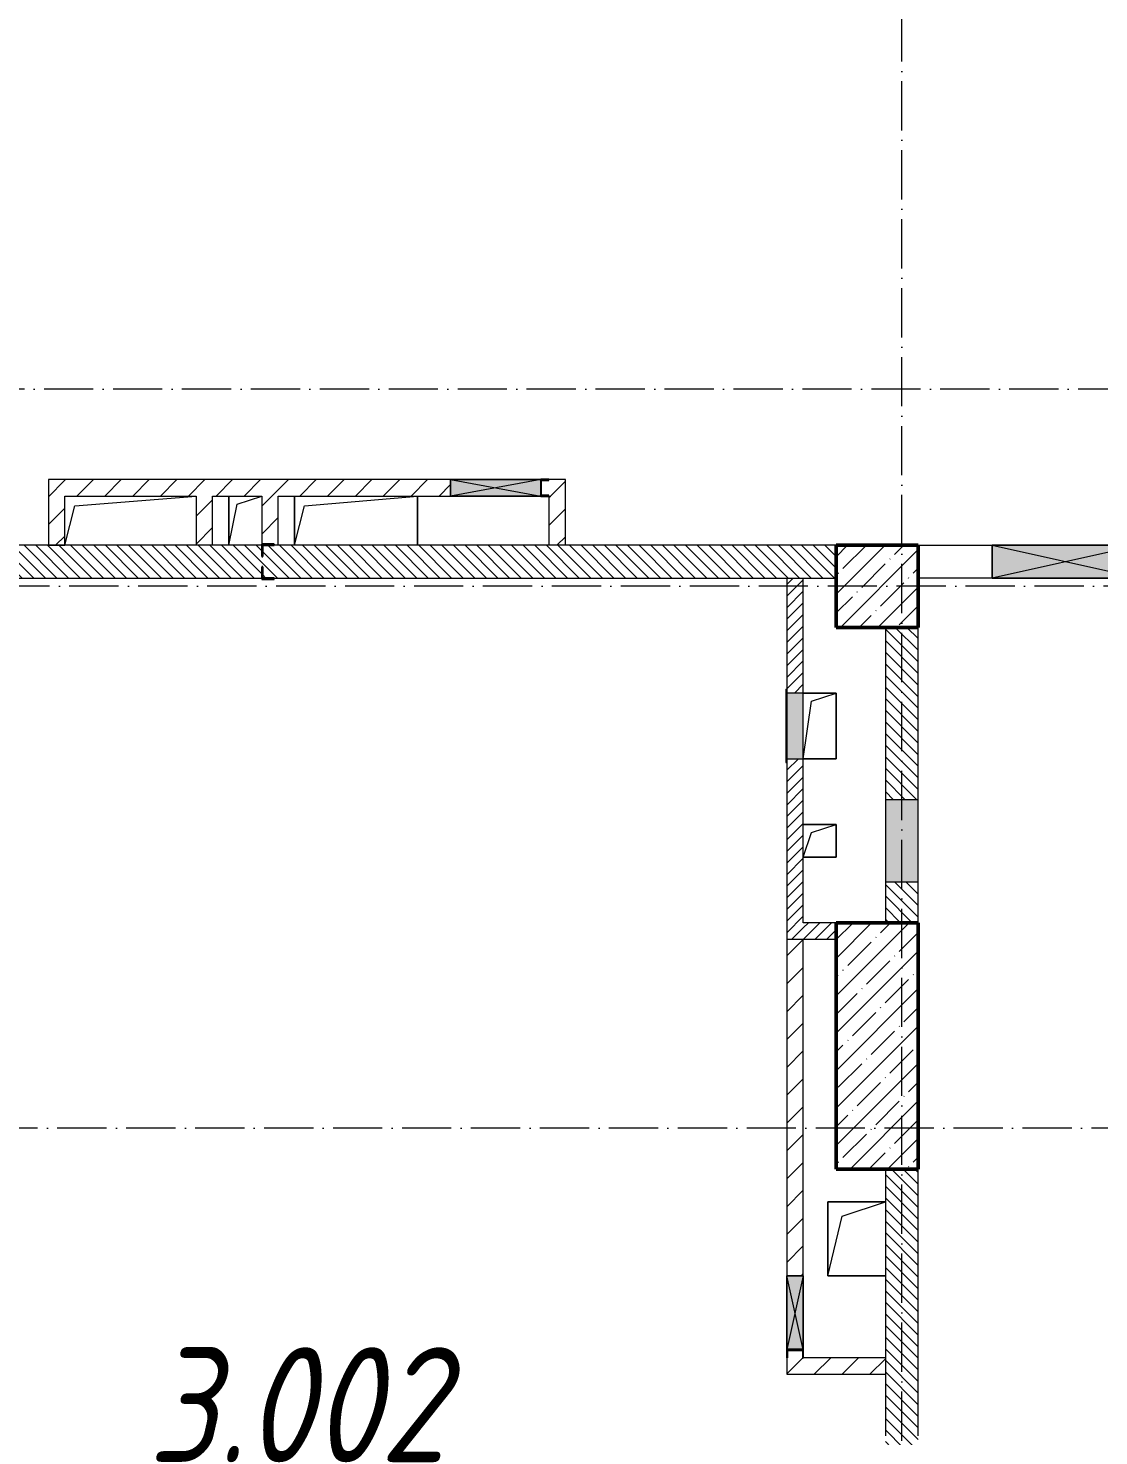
# Model space of a CAD drawing. Header units: millimetres. Extents: x -12989 to 629078, y -109036 to 555275.
# Drawn here: x 283897 to 290422, y -15457 to -6882 of the extents above; entities that cross this region are included whole.
import ezdxf

# ---------------------------------------------------------------- set-up
doc = ezdxf.new("R2010")
doc.units = ezdxf.units.MM
doc.linetypes.add('50_200_ШТРИХ_1Т_ш5_п1_п1_', pattern=[700, 500, -100, 0, -100])
for name, color, linetype, lineweight in [('4 -стяжа', 7, 'Continuous', 30), ('A-DETL-GENF-OTLN', 7, 'Continuous', 9), ('A-FLOR-____-OTLN', 7, 'Continuous', 9), ('A-GENM-____-MCUT', 7, 'Continuous', 25), ('A-GENM-____-OTLN', 7, 'Continuous', 9), ('A-GENM-____-OTLN-1', 7, 'Continuous', 25), ('A-GLAZ-____-OTLN', 7, 'Continuous', 9), ('A-WALL-____-MCUT', 7, 'Continuous', 13), ('A-WALL-____-MCUT-1', 7, 'Continuous', 9), ('A-WALL-____-PATT-1', 7, 'Continuous', 9), ('A-WALL-FNSH-MCUT-1', 7, 'Continuous', 9), ('I-WALL-____-OTLN', 7, 'Continuous', 9), ('S-COLS-____-MCUT', 7, 'Continuous', 50), ('S-COLS-____-OTLN', 7, 'Continuous', 9), ('S-GRID-____-OTLN-1', 7, '50_200_ШТРИХ_1Т_ш5_п1_п1_', 9), ('Марки помещений', 7, 'Continuous', 9)]:
    doc.layers.add(name, color=color, linetype=linetype, lineweight=lineweight)
doc.layers.add('A-GLAZ-____-OTLN-1', color=7, linetype='Continuous', lineweight=9, true_color=0xc0c0c0)
doc.layers.get('4 -стяжа').off()
doc.styles.add('ISOCPEUR_I_2', font='isocpeui.ttf', dxfattribs={"width": 0.85, "height": 2.3})
pattern_1 = [(135, (283770.707, -86863.456), (-35.35534, -35.35534), [])]
pattern_2 = [(45, (283770.707, -86863.456), (-35.35534, 35.35534), [])]
pattern_3 = [(45, (283770.71, -86863.46), (-84.85281, 84.85281), [])]

# ---------------------------------------------------------------- blocks, each defined once
blk = doc.blocks.new('BSC_Колонна _Прямоугольная - 500х500-V27-АР1_План отверстий 3 этажа в осях 1-64_Ю-ЯЯ')
at = {"layer": 'S-COLS-____-OTLN'}
h = blk.add_hatch(dxfattribs=at)
h.set_pattern_fill('FP_34', color=256, style=0, pattern_type=2)
h.set_pattern_definition([(45, (-5300, -76581.04), (-114.04925, 114.04925), []), (45, (-5185.95, -76581.04), (-114.04925, 114.04925), [201.613, -40.323, 3.353, -36.97])])
h.paths.add_polyline_path([(-250, -250), (250, -250), (250, 250), (-250, 250)], flags=0)
at = {"layer": 'S-COLS-____-MCUT'}
for p, q in [((250, 250), (-250, 250)), ((-250, 250), (-250, -250)), ((250, -250), (250, 250)), ((-250, -250), (250, -250))]:
    blk.add_line(p, q, dxfattribs=at)
blk = doc.blocks.new('BSC_Колонна _Прямоугольная - 500х1500-25984399-АР1_План отверстий 3 этажа в осях 1-64_Ю-ЯЯ')
at = {"layer": 'S-COLS-____-OTLN'}
h = blk.add_hatch(dxfattribs=at)
h.set_pattern_fill('FP_152', color=256, style=0, pattern_type=2)
h.set_pattern_definition([(45, (-5300, -73781.04), (-114.04925, 114.04925), []), (45, (-5185.95, -73781.04), (-114.04925, 114.04925), [201.613, -40.323, 3.353, -36.97])])
h.paths.add_polyline_path([(-250, -750), (250, -750), (250, 750), (-250, 750), (-250, -412.7)], flags=0)
at = {"layer": 'S-COLS-____-MCUT'}
for p, q in [((250, 750), (-250, 750)), ((-250, 750), (-250, -750)), ((250, -750), (250, 750)), ((-250, -750), (250, -750))]:
    blk.add_line(p, q, dxfattribs=at)
blk = doc.blocks.new('Фахверк_СКБ_Уголок - 200_3550-28187522-АР1_План отверстий 3 этажа в осях 1-64_Ю-ЯЯ')
at = {"layer": 'A-GENM-____-MCUT'}
for p, q in [((125, 156), (50, 156)), ((50, 156), (50, 150)), ((50, 150), (119, 150)), ((119, 150), (119, 81)), ((125, 81), (125, 156)), ((119, 81), (125, 81)), ((125, 19), (119, 19)), ((119, 19), (119, -50)), ((125, -56), (125, 19)), ((119, -50), (50, -50)), ((50, -50), (50, -56)), ((50, -56), (125, -56))]:
    blk.add_line(p, q, dxfattribs=at)
blk = doc.blocks.new('АР_Перемычка - АР_Перемычка-28586037-АР1_План отверстий 3 этажа в осях 1-64_Ю-ЯЯ')
at = {"layer": 'A-GENM-____-OTLN'}
blk.add_line((-250, -100), (-243, -100), dxfattribs=at)
blk = doc.blocks.new('AR_Отверстие Ниша - Лючок-32405045-АР1_План отверстий 3 этажа в осях 1-64_Ю-ЯЯ')
at = {"layer": 'A-GLAZ-____-OTLN'}
blk.add_hatch(color=256, dxfattribs=at).paths.add_polyline_path([(-250, -100), (250, -100), (250, 100), (-250, 100)], flags=0)
for p, q in [((250, 100), (-250, 100)), ((-250, 100), (-250, -100)), ((250, -100), (250, 100)), ((-250, -100), (250, -100))]:
    blk.add_line(p, q, dxfattribs=at)
blk = doc.blocks.new('AR_Отверстие Ниша - Лючок-32403280-АР1_План отверстий 3 этажа в осях 1-64_Ю-ЯЯ')
at = {"layer": 'A-GLAZ-____-OTLN'}
blk.add_hatch(color=256, dxfattribs=at).paths.add_polyline_path([(200, -50), (200, 50), (-200, 50), (-200, -50)], flags=0)
for p, q in [((200, 50), (-200, 50)), ((-200, 50), (-200, -50)), ((200, -50), (200, 50)), ((-200, -50), (200, -50))]:
    blk.add_line(p, q, dxfattribs=at)
blk = doc.blocks.new('Л_Общий_Лючок - Лючок-29684370-АР1_План отверстий 3 этажа в осях 1-64_Ю-ЯЯ')
at = {"layer": 'A-GLAZ-____-OTLN-1'}
blk.add_hatch(color=256, dxfattribs=at).paths.add_polyline_path([(-24, 0), (424, 0), (424, 6), (-24, 6)], flags=0)
at = {"layer": 'A-GLAZ-____-OTLN'}
for p, q in [((424, 6), (-24, 6)), ((-24, 6), (-24, 0)), ((424, 6), (424, 0))]:
    blk.add_line(p, q, dxfattribs=at)
blk = doc.blocks.new('AR_Отверстие прямоугольное _в плите_ - AR_Отверстие прямоугольное _в плите_-30458127-АР1_План отверстий 3 этажа в осях 1-64_Ю-ЯЯ')
at = {"layer": 'A-GENM-____-OTLN'}
for p, q in [((100, 100), (-100, 100)), ((-50, 50), (100, 100)), ((100, -100), (100, 100)), ((-100, -100), (-50, 50)), ((-100, -100), (100, -100))]:
    blk.add_line(p, q, dxfattribs=at)
blk = doc.blocks.new('AR_Отверстие прямоугольное _в плите_ - AR_Отверстие прямоугольное _в плите_-30229368-АР1_План отверстий 3 этажа в осях 1-64_Ю-ЯЯ')
at = {"layer": 'A-GENM-____-OTLN'}
for p, q in [((100, 200), (-100, 200)), ((-50, 150), (100, 200)), ((100, -200), (100, 200)), ((-100, -200), (-50, 150)), ((-100, -200), (100, -200))]:
    blk.add_line(p, q, dxfattribs=at)
blk = doc.blocks.new('AR_Отверстие прямоугольное _в плите_ - AR_Отверстие прямоугольное _в плите_-30552623-АР1_План отверстий 3 этажа в осях 1-64_Ю-ЯЯ')
at = {"layer": 'A-GENM-____-OTLN'}
for p, q in [((-400, -150), (-340, 90)), ((-340, 90), (400, 150))]:
    blk.add_line(p, q, dxfattribs=at)
blk = doc.blocks.new('AR_Отверстие прямоугольное _в плите_ - AR_Отверстие прямоугольное _в плите_-30512088-АР1_План отверстий 3 этажа в осях 1-64_Ю-ЯЯ')
at = {"layer": 'A-GENM-____-OTLN'}
for p, q in [((-100, 150), (-100, -150)), ((-100, -150), (-50, 100)), ((-50, 100), (100, 150))]:
    blk.add_line(p, q, dxfattribs=at)
blk = doc.blocks.new('AR_Отверстие прямоугольное _в плите_ - AR_Отверстие прямоугольное _в плите_-30552631-АР1_План отверстий 3 этажа в осях 1-64_Ю-ЯЯ')
at = {"layer": 'A-GENM-____-OTLN'}
for p, q in [((-375, 150), (-375, -150)), ((-375, -150), (-315, 90)), ((-315, 90), (375, 150)), ((375, -150), (375, 150))]:
    blk.add_line(p, q, dxfattribs=at)
blk = doc.blocks.new('AR_Отверстие прямоугольное _в плите_ - AR_Отверстие прямоугольное _в плите_-30553107-АР1_План отверстий 3 этажа в осях 1-64_Ю-ЯЯ')
at = {"layer": 'A-GENM-____-OTLN'}
for p, q in [((175, 225), (-175, 225)), ((-175, 225), (-175, -225)), ((-87.5, 137.5), (175, 225)), ((-175, -225), (-87.5, 137.5)), ((-175, -225), (175, -225))]:
    blk.add_line(p, q, dxfattribs=at)
blk = doc.blocks.new('AR_Отверстие прямоугольное _в стене_ - AR_Отверстие прямоугольное _в стене__ОВ-36907073-АР1_План отверстий 3 этажа в осях 1-64_Ю-ЯЯ')
at = {"layer": 'A-GLAZ-____-OTLN'}
blk.add_hatch(color=256, dxfattribs=at).paths.add_polyline_path([(275, -50), (275, 50), (-275, 50), (-275, -50)], flags=0)
at = {"layer": 'A-DETL-GENF-OTLN'}
for p, q in [((-275, -50), (-275, 50)), ((-275, 50), (275, 50)), ((275, 50), (-275, -50)), ((-275, 50), (275, -50)), ((275, 50), (-275, 50)), ((-275, 50), (-275, -50)), ((275, -50), (-275, -50)), ((-275, -50), (275, -50))]:
    blk.add_line(p, q, dxfattribs=at)
blk = doc.blocks.new('AR_Отверстие прямоугольное _в стене_ - AR_Отверстие прямоугольное _в стене__ОВ-36909481-АР1_План отверстий 3 этажа в осях 1-64_Ю-ЯЯ')
at = {"layer": 'A-GLAZ-____-OTLN'}
blk.add_hatch(color=256, dxfattribs=at).paths.add_polyline_path([(225, 50), (-225, 50), (-225, -50), (225, -50), (225, 47)], flags=0)
at = {"layer": 'A-DETL-GENF-OTLN'}
for p, q in [((-225, -50), (-225, 50)), ((-225, 50), (225, 50)), ((225, 50), (-225, -50)), ((-225, 50), (225, -50)), ((225, 50), (-225, 50)), ((-225, 50), (-225, -50)), ((225, -50), (-225, -50)), ((-225, -50), (225, -50))]:
    blk.add_line(p, q, dxfattribs=at)
blk = doc.blocks.new('AR_Отверстие прямоугольное _в стене_ - AR_Отверстие прямоугольное _в стене__ОВ-36907948-АР1_План отверстий 3 этажа в осях 1-64_Ю-ЯЯ')
at = {"layer": 'A-GLAZ-____-OTLN'}
blk.add_hatch(color=256, dxfattribs=at).paths.add_polyline_path([(450, -100), (450, 100), (-450, 100), (-450, -100)], flags=0)
at = {"layer": 'A-DETL-GENF-OTLN'}
for p, q in [((-450, -100), (-450, 100)), ((-450, 100), (450, 100)), ((450, 100), (-450, -100)), ((-450, 100), (450, -100)), ((450, 100), (-450, 100)), ((-450, 100), (-450, -100)), ((450, 100), (450, -100)), ((450, -100), (450, 100)), ((450, -100), (-450, -100)), ((-450, -100), (450, -100))]:
    blk.add_line(p, q, dxfattribs=at)
blk = doc.blocks.new('154_Фахверк_СКБ_Швеллер - Тип_100_3960_зеркало-28515619-АР1_План отверстий 3 этажа в осях 1-64_Ю-ЯЯ')
at = {"layer": 'A-GENM-____-MCUT'}
for p, q in [((175, 50), (125, 50)), ((125, 50), (125, -50)), ((128, 47), (175, 47)), ((128, -47), (128, 47)), ((175, 47), (175, 50)), ((125, -50), (175, -50)), ((175, -47), (128, -47)), ((175, -50), (175, -47))]:
    blk.add_line(p, q, dxfattribs=at)
blk = doc.blocks.new('3эт')
at = {"layer": 'S-GRID-____-OTLN-1', "color": 251, "ltscale": 0.6, "true_color": 0x636466}
for p, q in [((289220.7, -33971.9), (289220.7, 4029.4)), ((330925.3, -9082.4), (279101.9, -9082.4)), ((316375.7, -10282.4), (279101.9, -10282.4)), ((308320.7, -13582.4), (279101.9, -13582.4))]:
    blk.add_line(p, q, dxfattribs=at)

msp = doc.modelspace()

# ---------------------------------------------------------------- hatches: boundary and pattern name
at = {"layer": 'A-WALL-____-PATT-1'}
h = msp.add_hatch(dxfattribs=at)
h.set_pattern_fill('FP_7', color=256, style=0, pattern_type=2)
h.set_pattern_definition(pattern_3)
h.paths.add_polyline_path([(284120.7074, -10032.4142), (284120.7074, -9632.4142), (284020.7074, -9632.4142), (284020.7074, -10032.4142)], flags=0)
h = msp.add_hatch(dxfattribs=at)
h.set_pattern_fill('FP_7', color=256, style=0, pattern_type=2)
h.set_pattern_definition(pattern_3)
h.paths.add_polyline_path([(285320.7074, -9732.4142), (286470.7074, -9732.4142), (286470.7074, -9632.4142), (284120.7074, -9632.4142), (284120.7074, -9732.4142), (285020.7074, -9732.4142)], flags=0)
h.paths.add_polyline_path([(287170.7074, -9732.4142), (287170.7074, -9632.4142), (287070.7074, -9632.4142), (287070.7074, -9635.4142), (287023.7074, -9635.4142), (287023.7074, -9729.4142), (287070.7074, -9729.4142), (287070.7074, -9732.4142)], flags=0)
h = msp.add_hatch(dxfattribs=at)
h.set_pattern_fill('FP_7', color=256, style=0, pattern_type=2)
h.set_pattern_definition(pattern_3)
h.paths.add_polyline_path([(285020.7074, -10032.4142), (285020.7074, -9732.4142), (284920.7074, -9732.4142), (284920.7074, -10032.4142)], flags=0)
h = msp.add_hatch(dxfattribs=at)
h.set_pattern_fill('FP_7', color=256, style=0, pattern_type=2)
h.set_pattern_definition(pattern_3)
h.paths.add_polyline_path([(285395.7074, -10032.4142), (285420.7074, -10032.4142), (285420.7074, -9732.4142), (285320.7074, -9732.4142), (285320.7074, -10026.4142), (285395.7074, -10026.4142)], flags=0)
h = msp.add_hatch(dxfattribs=at)
h.set_pattern_fill('FP_7', color=256, style=0, pattern_type=2)
h.set_pattern_definition(pattern_3)
h.paths.add_polyline_path([(287170.7074, -10032.4142), (287170.7074, -9732.4142), (287070.7074, -9732.4142), (287070.7074, -10032.4142)], flags=0)
h = msp.add_hatch(dxfattribs=at)
h.set_pattern_fill('FP_9', color=256, style=0, pattern_type=2)
h.set_pattern_definition(pattern_1)
h.paths.add_polyline_path([(288820.7074, -10232.4142), (288820.7074, -10032.4142), (285326.7074, -10032.4142), (285326.7074, -10101.4142), (285320.7074, -10101.4142), (285320.7074, -10032.4142), (281820.7074, -10032.4142), (281820.7074, -10232.4142), (285320.7074, -10232.4142), (285320.7074, -10163.4142), (285326.7074, -10163.4142), (285326.7074, -10232.4142), (287291.6101, -10232.4142)], flags=0)
h = msp.add_hatch(dxfattribs=at)
h.set_pattern_fill('FP_8', color=256, style=0, pattern_type=2)
h.set_pattern_definition(pattern_2)
h.paths.add_polyline_path([(288620.7074, -12432.4142), (288620.7074, -11332.4142), (288520.7074, -11332.4142), (288520.7074, -12432.4142)], flags=0)
h.paths.add_polyline_path([(288520.7074, -10932.4142), (288620.7074, -10932.4142), (288620.7074, -10232.4142), (288520.7074, -10232.4142)], flags=0)
h = msp.add_hatch(dxfattribs=at)
h.set_pattern_fill('FP_9', color=256, style=0, pattern_type=2)
h.set_pattern_definition(pattern_1)
h.paths.add_polyline_path([(289120.7074, -12332.4142), (289320.7074, -12332.4142), (289320.7074, -12082.4142), (289120.7074, -12082.4142)], flags=0)
h.paths.add_polyline_path([(289120.7074, -11582.4142), (289320.7074, -11582.4142), (289320.7074, -10532.4142), (289120.7074, -10532.4142)], flags=0)
h = msp.add_hatch(dxfattribs=at)
h.set_pattern_fill('FP_8', color=256, style=0, pattern_type=2)
h.set_pattern_definition(pattern_2)
h.paths.add_polyline_path([(288820.7074, -12432.4142), (288820.7074, -12332.4142), (288620.7074, -12332.4142), (288620.7074, -12432.4142)], flags=0)
h = msp.add_hatch(dxfattribs=at)
h.set_pattern_fill('FP_7', color=256, style=0, pattern_type=2)
h.set_pattern_definition(pattern_3)
h.paths.add_polyline_path([(288617.7074, -14982.4142), (288617.7074, -14935.4142), (288523.7074, -14935.4142), (288523.7074, -14982.4142), (288570.7074, -14982.4142)], flags=0)
h.paths.add_polyline_path([(288620.7074, -14482.4142), (288620.7074, -12432.4142), (288520.7074, -12432.4142), (288520.7074, -14482.4142)], flags=0)
h = msp.add_hatch(dxfattribs=at)
h.set_pattern_fill('FP_9', color=256, style=0, pattern_type=2)
h.set_pattern_definition(pattern_1)
h.paths.add_polyline_path([(289320.7074, -16882.4142), (289320.7074, -16438.4142), (289251.7074, -16438.4142), (289251.7074, -16432.4142), (289189.7074, -16432.4142), (289189.7074, -16438.4142), (289120.7074, -16438.4142), (289120.7074, -16882.4142)], flags=0)
h.paths.add_polyline_path([(289251.7074, -15532.4142), (289251.7074, -15526.4142), (289320.7074, -15526.4142), (289320.7074, -13832.4142), (289120.7074, -13832.4142), (289120.7074, -15526.4142), (289189.7074, -15526.4142), (289189.7074, -15532.4142)], flags=0)
h = msp.add_hatch(dxfattribs=at)
h.set_pattern_fill('FP_7', color=256, style=0, pattern_type=2)
h.set_pattern_definition(pattern_3)
h.paths.add_polyline_path([(289120.7074, -15082.4142), (289120.7074, -14982.4142), (288520.7074, -14982.4142), (288520.7074, -15082.4142), (289059.0744, -15082.4142)], flags=0)

# ---------------------------------------------------------------- linework, layer by layer
at = {"layer": 'A-FLOR-____-OTLN'}
for p, q in [((285120.7074, -10032.4142), (285120.7074, -9732.4142)), ((285520.7074, -10032.4142), (285520.7074, -9732.4142)), ((286270.7074, -9732.4142), (286270.7074, -10032.4142)), ((288620.7074, -10932.4142), (288820.7074, -10932.4142)), ((288820.7074, -10932.4142), (288820.7074, -11332.4142)), ((288820.7074, -11332.4142), (288620.7074, -11332.4142)), ((288620.7074, -11732.4142), (288820.7074, -11732.4142)), ((288820.7074, -11732.4142), (288820.7074, -11932.4142)), ((288820.7074, -11932.4142), (288620.7074, -11932.4142)), ((288770.7074, -14032.4142), (289120.7074, -14032.4142)), ((288770.7074, -14482.4142), (288770.7074, -14032.4142)), ((289120.7074, -14482.4142), (288770.7074, -14482.4142))]:
    msp.add_line(p, q, dxfattribs=at)
at = {"layer": 'A-WALL-____-MCUT'}
for p, q in [((285320.7074, -10032.4142), (281820.7074, -10032.4142)), ((288820.7074, -10032.4142), (285395.7074, -10032.4142)), ((281820.7074, -10232.4142), (285320.7074, -10232.4142)), ((285395.7074, -10232.4142), (288820.7074, -10232.4142)), ((289120.7074, -10532.4142), (289120.7074, -11582.4142)), ((289320.7074, -11582.4142), (289320.7074, -10532.4142)), ((289120.7074, -12082.4142), (289120.7074, -12332.4142)), ((289320.7074, -12332.4142), (289320.7074, -12082.4142)), ((289120.7074, -13832.4142), (289120.7074, -15457.4142)), ((289320.7074, -15457.4142), (289320.7074, -13832.4142))]:
    msp.add_line(p, q, dxfattribs=at)
at = {"layer": 'A-WALL-____-MCUT-1'}
msp.add_line((288520.7074, -12432.4142), (288620.7074, -12432.4142), dxfattribs=at)
at = {"layer": 'A-WALL-FNSH-MCUT-1'}
for p, q in [((284020.7074, -9632.4142), (284020.7074, -10032.4142)), ((286470.7074, -9632.4142), (284020.7074, -9632.4142)), ((287170.7074, -9632.4142), (287070.7074, -9632.4142)), ((287170.7074, -10032.4142), (287170.7074, -9632.4142)), ((284120.7074, -10032.4142), (284120.7074, -9732.4142)), ((284120.7074, -9732.4142), (284920.7074, -9732.4142)), ((284920.7074, -9732.4142), (284920.7074, -10032.4142)), ((285020.7074, -9732.4142), (285320.7074, -9732.4142)), ((285020.7074, -10032.4142), (285020.7074, -9732.4142)), ((285320.7074, -9732.4142), (285320.7074, -10026.4142)), ((285420.7074, -9732.4142), (286470.7074, -9732.4142)), ((285420.7074, -10032.4142), (285420.7074, -9732.4142)), ((287070.7074, -9732.4142), (287070.7074, -10032.4142)), ((284020.7074, -10032.4142), (284120.7074, -10032.4142)), ((288520.7074, -10232.4142), (288520.7074, -10932.4142)), ((288620.7074, -10932.4142), (288620.7074, -10232.4142)), ((288520.7074, -11332.4142), (288520.7074, -14482.4142)), ((288620.7074, -12332.4142), (288620.7074, -11332.4142)), ((288820.7074, -12332.4142), (288620.7074, -12332.4142)), ((288620.7074, -12432.4142), (288820.7074, -12432.4142)), ((288620.7074, -14482.4142), (288620.7074, -12432.4142)), ((288520.7074, -14982.4142), (288520.7074, -15082.4142)), ((289120.7074, -14982.4142), (288620.7074, -14982.4142)), ((288520.7074, -15082.4142), (289120.7074, -15082.4142))]:
    msp.add_line(p, q, dxfattribs=at)
at = {"layer": 'I-WALL-____-OTLN'}
for p, q in [((289320.7074, -10032.4142), (289770.7074, -10032.4142)), ((289770.7074, -10232.4142), (289320.7074, -10232.4142))]:
    msp.add_line(p, q, dxfattribs=at)

# ---------------------------------------------------------------- block references
at = {"layer": '4 -стяжа'}
msp.add_blockref('3эт', (0, 0), dxfattribs=at)
at = {"layer": 'A-GENM-____-OTLN'}
for name, p in [('AR_Отверстие прямоугольное _в плите_ - AR_Отверстие прямоугольное _в плите_-30552623-АР1_План отверстий 3 этажа в осях 1-64_Ю-ЯЯ', (284520.7074, -9882.4142)), ('AR_Отверстие прямоугольное _в плите_ - AR_Отверстие прямоугольное _в плите_-30512088-АР1_План отверстий 3 этажа в осях 1-64_Ю-ЯЯ', (285220.7074, -9882.4142)), ('AR_Отверстие прямоугольное _в плите_ - AR_Отверстие прямоугольное _в плите_-30552631-АР1_План отверстий 3 этажа в осях 1-64_Ю-ЯЯ', (285895.7074, -9882.4142)), ('AR_Отверстие прямоугольное _в плите_ - AR_Отверстие прямоугольное _в плите_-30229368-АР1_План отверстий 3 этажа в осях 1-64_Ю-ЯЯ', (288720.7074, -11132.4142)), ('AR_Отверстие прямоугольное _в плите_ - AR_Отверстие прямоугольное _в плите_-30458127-АР1_План отверстий 3 этажа в осях 1-64_Ю-ЯЯ', (288720.7074, -11832.4142)), ('AR_Отверстие прямоугольное _в плите_ - AR_Отверстие прямоугольное _в плите_-30553107-АР1_План отверстий 3 этажа в осях 1-64_Ю-ЯЯ', (288945.7074, -14257.4142))]:
    msp.add_blockref(name, p, dxfattribs=at)
at = {"layer": 'A-GENM-____-OTLN', "rotation": 269.9999999999999}
msp.add_blockref('АР_Перемычка - АР_Перемычка-28586037-АР1_План отверстий 3 этажа в осях 1-64_Ю-ЯЯ', (289220.7074, -15532.4142), dxfattribs=at)
at = {"layer": 'A-GENM-____-OTLN-1'}
msp.add_blockref('154_Фахверк_СКБ_Швеллер - Тип_100_3960_зеркало-28515619-АР1_План отверстий 3 этажа в осях 1-64_Ю-ЯЯ', (286895.7074, -9682.4142), dxfattribs=at)
for name, p, rotation in [('Фахверк_СКБ_Уголок - 200_3550-28187522-АР1_План отверстий 3 этажа в осях 1-64_Ю-ЯЯ', (285445.7074, -10082.4142), 180), ('154_Фахверк_СКБ_Швеллер - Тип_100_3960_зеркало-28515619-АР1_План отверстий 3 этажа в осях 1-64_Ю-ЯЯ', (288570.7074, -14807.4142), 269.9999999999999)]:
    msp.add_blockref(name, p, dxfattribs=dict(at, rotation=rotation))
at = {"layer": 'A-GLAZ-____-OTLN'}
for name, p in [('AR_Отверстие прямоугольное _в стене_ - AR_Отверстие прямоугольное _в стене__ОВ-36907073-АР1_План отверстий 3 этажа в осях 1-64_Ю-ЯЯ', (286745.7074, -9682.4142)), ('AR_Отверстие прямоугольное _в стене_ - AR_Отверстие прямоугольное _в стене__ОВ-36907948-АР1_План отверстий 3 этажа в осях 1-64_Ю-ЯЯ', (290220.7074, -10132.4142))]:
    msp.add_blockref(name, p, dxfattribs=at)
for name, p, rotation in [('Л_Общий_Лючок - Лючок-29684370-АР1_План отверстий 3 этажа в осях 1-64_Ю-ЯЯ', (288520.7074, -11332.4142), 90), ('AR_Отверстие Ниша - Лючок-32403280-АР1_План отверстий 3 этажа в осях 1-64_Ю-ЯЯ', (288570.7074, -11132.4142), 270), ('AR_Отверстие Ниша - Лючок-32405045-АР1_План отверстий 3 этажа в осях 1-64_Ю-ЯЯ', (289220.7074, -11832.4142), 89.99999999999991), ('AR_Отверстие прямоугольное _в стене_ - AR_Отверстие прямоугольное _в стене__ОВ-36909481-АР1_План отверстий 3 этажа в осях 1-64_Ю-ЯЯ', (288570.7074, -14707.4142), 269.9999999999999)]:
    msp.add_blockref(name, p, dxfattribs=dict(at, rotation=rotation))
at = {"layer": 'S-COLS-____-OTLN'}
for name, p in [('BSC_Колонна _Прямоугольная - 500х500-V27-АР1_План отверстий 3 этажа в осях 1-64_Ю-ЯЯ', (289070.7074, -10282.4142)), ('BSC_Колонна _Прямоугольная - 500х1500-25984399-АР1_План отверстий 3 этажа в осях 1-64_Ю-ЯЯ', (289070.7074, -13082.4142))]:
    msp.add_blockref(name, p, dxfattribs=at)

# ---------------------------------------------------------------- texts
at = {"layer": 'Марки помещений', "insert": (284628.2067, -14918.0794), "char_height": 700, "width": 785.65375, "attachment_point": 1, "style": 'ISOCPEUR_I_2'}
msp.add_mtext('3.002', dxfattribs=at)

doc.saveas('drawing.dxf')
